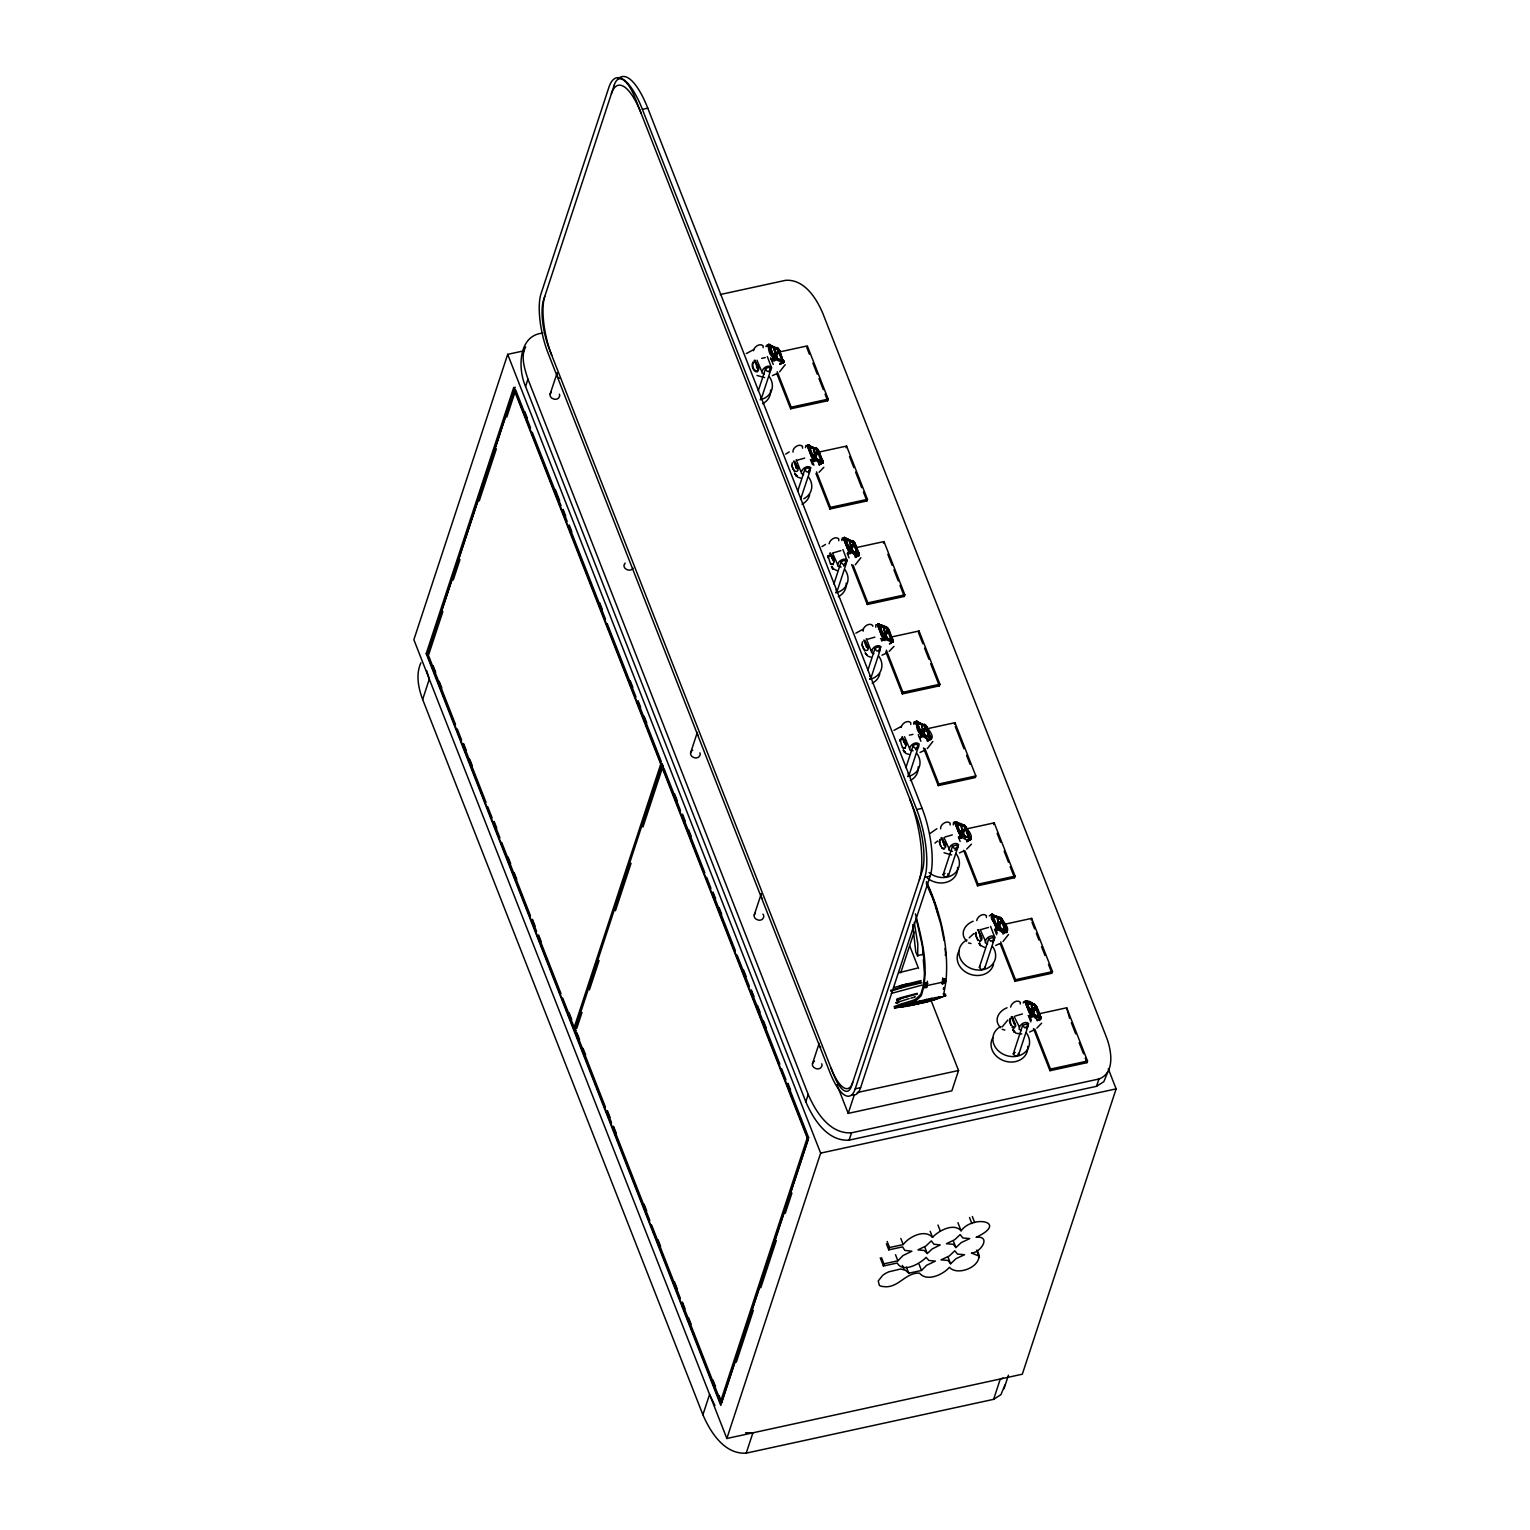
<?xml version="1.0" encoding="UTF-8"?>
<svg xmlns="http://www.w3.org/2000/svg" width="1530" height="1530" viewBox="0 0 1530 1530"><rect width="100%" height="100%" fill="white"/><g stroke="black" fill="none" stroke-linecap="round" stroke-linejoin="round"><path stroke-width="1.5" d="M822.758 460.798L818.034 449.763M927.543 728.299C942.71 746.621 915.571 738.894 916.68 724.799M1030.359 1013.396C1053.692 1037.493 1027.95 987.615 1040.304 1016.608C1030.589 1023.341 1016.857 987.883 1036.594 1006.817M771.751 346.928L774.869 347.826L771.828 346.985M995.762 916.221C995.667 918.803 994.213 914.538 997.885 916.91M778.655 349.299L773.912 357.236L783.092 361.08L779.611 350.772L783.532 362.419L774.83 359.416L773.185 357.026M848.041 554.395L850.47 552.464A3.729 1.415 57 0 1 847.697 549.098L843.929 539.478A3.729 1.415 57 0 1 844.617 537.489L854.295 542.289M888.394 629.155C886.903 627.74 877.436 622.385 879.329 625.732M926.3 726.1L927.18 727.419M1001.921 919.224L999.951 917.388L997.235 919.167L1003.125 934.199M1015.136 1024.985L1013.587 1021.218M769.992 345.99L773.74 357.006L782.863 360.621L778.445 349.05L779.918 351.441M817.938 449.61L807.955 445.02L818.397 450.394M887.993 628.734L887.974 628.62A2.276 1.109 -46.1 0 0 887.4 627.989C885.468 625.12 876.25 624.297 878.067 624.278A2.276 2.085 72.3 0 1 879.176 625.024L879.597 624.909A2.276 1.97 -77.7 0 0 878.526 624.068A3.729 1.415 57 0 0 877.838 626.019L881.624 635.639A3.729 1.415 57 0 0 884.378 639.024L881.949 640.936M926.492 726.406L916.872 721.357L914.156 723.116M966.233 827.462L963.709 824.88L960.974 826.64L965.181 837.388M1035.695 1005.44L1036.192 1006.262M924.541 987.156L926.415 987.692L926.855 986.162M924.751 987.787L925.344 986.372L927.218 986.735M944.603 983.312L943.13 982.432L942.384 984.096M858.598 552.732A2.276 1.052 -20.5 0 1 858.98 553.305L855.442 544.202A3.729 1.415 57 0 0 852.612 540.74A2.276 1.702 -60.6 0 1 853.338 541.639L853.893 542.06A2.276 1.109 -46.1 0 0 853.491 541.448M879.597 624.909L883.46 636.805L892.181 640.802A2.276 1.97 -77.7 0 1 892.353 642.218L893.138 640.63L889.351 630.723A3.729 1.415 57 0 0 886.501 627.262A2.276 1.702 -60.6 0 1 887.247 628.161M966.941 828.82C977.192 840.008 966.922 844.77 960.209 834.347M996.451 926.874C1000.926 935.48 1014.753 934.371 1003.03 920.964A3.729 1.415 57 0 0 1000.238 917.541L991.555 914.558L995.361 925.918M1037.091 1007.868L1036.403 1006.51M968.796 839.358L967.247 840.831M774.849 359.454A3.729 1.415 57 0 1 772.076 356.069C768.232 354.845 767.601 341.898 769.399 345.283M809.026 446.932L808.739 446.205A2.276 2.085 34.2 0 0 807.668 445.249L807.783 445.096A2.276 2.104 52.9 0 1 808.93 446.014L808.777 446.225A2.276 1.913 7.3 0 0 807.515 445.67L811.474 456.59A3.729 1.415 57 0 0 814.228 459.956L811.799 461.869M817.077 449.112A2.276 1.702 -60.6 0 0 816.37 448.252A3.729 1.415 57 0 1 819.143 451.599L822.471 461.601A2.276 2.085 34.2 0 1 822.91 462.94L822.203 463.169A2.276 1.97 -77.7 0 0 822.031 461.735L813.482 457.967L808.758 446.741A2.142 1.549 -8 0 0 808.318 446.454M822.93 462.94L822.738 460.779M843.948 539.497L843.91 537.757L845.402 537.738L849.934 550.685L858.54 554.262L854.849 543.188M858.292 554.262A2.276 1.97 -77.7 0 1 858.464 555.677L858.98 553.305M881.433 635.218L877.838 624.412A2.276 2.008 18.9 0 1 878.947 625.273A2.276 1.913 7.3 0 0 877.665 624.718C877.168 625.827 886.845 642.543 880.515 638.66M889.485 631.087L888.949 630.264L892.181 640.802M917.866 722.351L917.809 722.217A2.276 1.874 -70.2 0 0 916.891 721.395L915.858 722.887L919.721 732.87A3.729 1.415 57 0 0 922.494 736.255A2.276 1.702 -60.6 0 0 922.494 734.878L917.235 723.786L918.077 722.619M955.332 823.771L956.001 821.782A3.729 1.415 57 0 0 955.313 823.752L959.1 833.391A3.729 1.415 57 0 0 961.873 836.776A2.276 1.702 -60.6 0 0 961.873 835.38M970.651 839.549A2.276 2.008 18.9 0 0 970.173 838.287L966.405 827.749M1003.183 921.29C1018.904 951.354 971.588 904.555 1001.519 918.861A2.276 1.109 -46.1 0 0 1001.136 918.249M912.702 924.751L915.801 952.081L917.656 956.327L917.828 943.934L914.232 922.418M927.123 984.976L927.429 981.208M942.404 981.648L942.71 977.88M943.647 987.615L943.36 989.183M773.606 347.769L774.505 346.947M809.179 445.249L808.146 445.134A2.276 2.085 72.3 0 1 809.026 445.957L809.37 446.511M843.738 539.306L843.757 538.024A2.276 1.913 7.3 0 1 845 538.885L845.038 538.751A2.276 2.008 18.9 0 0 843.814 537.948L844.675 537.661A2.276 1.97 -77.7 0 1 845.535 538.484L853.51 541.754A2.276 1.53 -54.8 0 0 852.899 540.951M845.631 539.038L842.418 537.891L841.921 540.625M884.091 626.669C884.493 628.448 880.821 625.789 881.816 625.98M957.245 822.987L965.526 826.391M993.888 921.672C991.058 918.038 992.568 912.626 989.279 915.915M1026.955 1001.462C1029.269 1002.035 1022.824 1004.522 1028.16 1002.093L1025.884 1001.767L1026.917 1001.003M1029.46 1002.8C1033.572 1003.565 1028.982 1005.229 1029.671 1002.762M778.445 349.223L769.055 345.245M779.726 351.078L779.898 351.288A3.729 1.415 57 0 0 776.972 347.693M915.112 723.002L916.91 721.835L925.88 725.832A2.276 1.109 -46.1 0 0 925.497 725.22A2.276 1.702 -60.6 0 0 924.617 724.531A3.729 1.415 57 0 1 927.39 727.878L927.065 727.247M1036.785 1007.39L1036.9 1007.467A3.729 1.415 57 0 0 1034.146 1004.062L1031.143 1005.688L1034.509 1014.294M777.642 351.001C780.855 354.023 776.877 352.837 776.724 352.455M817.192 452.612L815.834 451.847L817.422 454.238L817.211 451.254L818.416 453.071L817.383 452.478M853.281 544.03C856.475 547.338 852.401 545.617 852.344 545.483M887.362 631.66L885.985 630.895L887.572 633.305L887.381 630.303L888.509 632.215L887.553 631.546M925.287 727.802C928.289 730.346 924.751 730.097 924.35 729.255M964.665 828.304C967.859 831.612 963.785 829.91 963.728 829.757M1000.907 920.831C1002.38 920.027 1001.5 926.721 1000.62 921.366M1034.988 1008.48L1033.63 1007.696L1035.37 1010.049L1035.007 1007.123L1036.154 1009.035L1035.179 1008.347M796.193 459.669L800.859 471.603M866.343 638.718L871.029 650.652M871.985 651.091L871.029 650.652M985.702 941.562L980.061 929.437M1014.18 1016.628L1019.516 1027.319M813.482 458.025L814.228 459.937A2.276 1.702 -60.6 0 0 814.228 458.579M849.724 550.551L850.47 552.464A2.276 1.702 -60.6 0 0 850.489 551.106M883.632 637.092L884.378 638.985A2.276 1.702 -60.6 0 0 884.397 637.647L884.378 637.647A2.276 1.53 -54.8 0 1 884.091 638.813M960.668 835.743L956.441 823.752L957.264 822.853A2.276 1.874 -70.2 0 0 956.269 821.897L963.709 824.899A2.276 1.817 -65.9 0 1 964.512 825.818M765.478 368.921C769.246 376.858 773.339 363.088 765.478 368.921L758.249 390.877M761.137 398.947L761.137 396.92M804.856 469.442C808.643 477.36 812.717 463.609 804.856 469.442L797.627 491.398M841.098 561.969C844.885 569.887 848.978 556.136 841.098 561.969L833.888 583.924M836.336 592.397L836.317 589.547M875.007 648.49C878.794 656.427 882.887 642.657 875.007 648.49L867.797 670.446M869.671 679.263L871.048 677.503L869.652 675.763M913.104 745.741C916.891 753.659 920.984 739.889 913.104 745.741L905.894 767.678M908.342 776.169L908.323 773.319M943.111 874.778L945.062 877.226L948.428 875.772L957.818 847.238L956.518 844.981L952.482 846.243L943.111 874.778L945.043 873.343M952.482 846.243L954.452 848.691L957.818 847.238M948.428 875.772L947.701 873.821M979.353 967.304L981.323 969.752L984.689 968.299L994.06 939.764L992.76 937.508L988.743 938.77L979.353 967.304L980.061 966.386M988.743 938.77L990.694 941.218L994.06 939.764M984.689 968.299L984.67 967.247M1013.262 1053.845L1015.212 1056.293L1018.578 1054.82L1027.969 1026.286L1026.668 1024.029L1022.652 1025.31L1013.262 1053.845L1015.193 1052.391M1022.652 1025.31L1024.603 1027.758L1027.969 1026.286M1018.578 1054.82L1018.292 1053.29M753.448 350.714C753.965 346.87 759.951 342.644 763.126 345.857L763.107 347.673M802.485 448.194L802.504 446.358C799.234 443.031 792.291 447.812 792.999 452.077M829.088 543.762C829.604 539.899 835.59 535.672 838.765 538.885L838.746 540.721M901.094 727.534C901.591 723.671 907.596 719.444 910.752 722.657L910.752 724.474M950.13 824.995L950.13 823.159C946.879 819.831 939.917 824.613 940.625 828.877M976.733 920.563C977.23 916.7 983.216 912.473 986.391 915.686L986.372 917.522M1010.622 1007.103C1011.139 1003.24 1017.125 999.014 1020.3 1002.226L1020.281 1004.043M942.423 838L944.966 845.918M903.465 741.687L904.517 742.853M944.087 845.325L943.264 841.921M921.404 735.05L921.749 734.247M961.108 834.902L970.02 838.478A2.276 2.085 34.2 0 1 970.556 839.74M807.668 445.23L807.591 446.588M808.758 446.358L808.777 446.225A2.276 2.008 18.9 0 0 807.572 445.421M922.475 734.878L930.642 737.976L927.295 727.859M757.866 371.178L757.809 369.763M975.356 933.683L975.987 932.573M774.62 347.08L773.453 347.635M975.949 932.42C975.432 944.546 987.5 942.633 978.607 932.019M976.867 1250.106C986.774 1264.545 958.507 1277.301 949.403 1267.337C942.69 1274.968 926.587 1282.044 919.492 1273.113C905.205 1272.367 898.32 1288.681 883.537 1286.577A14.248 6.273 -21.4 0 1 879.348 1285.353L878.239 1280.954L882.676 1275.37A14.133 6.235 -21.4 0 1 888.854 1271.812L900.52 1269.02L905.378 1270.168L908.763 1273.209L921.5 1270.455L926.568 1265.348L935.423 1261.102L928.844 1260.471L926.147 1257.373C919.951 1263.799 902.968 1273.381 897.211 1263.015L883.422 1266.018L883.938 1263.837L881.567 1257.775M942.69 980.52L944.488 978.76L945.961 981.457L943.57 995.246A82.582 4.82 -13.4 0 0 945.98 995.705L926.74 1002.074L894.4 1008.136L902.471 1005.153A82.582 4.82 -13.4 0 0 913.793 1001.729L916.068 1000.524A79.636 22.759 -17.8 0 0 921.27 995.571C930.01 969.083 922.016 940.013 915.399 913.812M420.922 662.777C415.586 674.424 418.359 687.926 422.643 699.459L702.901 1414.753C710.417 1432.29 724.551 1454.571 746.219 1453.137L993.62 1399.338L1000.926 1394.672L1004.904 1385.052M1107.816 1072.052L1103.838 1081.653L1096.513 1086.319L849.131 1140.137C827.443 1141.571 813.329 1119.291 805.813 1101.753L525.555 386.459C517.733 368.998 518.058 335.185 542.844 333.119M891.187 642.543L891.244 641.108M889.064 630.226L888.299 629.002M1002.8 920.505L1002.035 919.281M523.987 350.81L507.692 354.348L413.865 639.712L726.846 1438.487L1022.308 1374.208L1116.135 1088.863L1108.275 1068.82M426.22 653.635L513.755 387.396L808.318 1139.2L720.783 1405.42L426.22 653.635L427.635 653.329L515.17 387.09M530.528 427.826L515.706 390.016L514.29 390.322L427.31 654.859L573.769 1028.696L575.184 1028.389L576.045 1030.57L574.63 1030.876L720.248 1402.513L721.663 1402.207L808.643 1137.651L787.721 1084.254M428.725 654.553L442.839 611.598M453.263 579.947L459.956 559.598M479.273 500.807L496.37 448.806M506.774 417.135L514.96 392.273M422.643 699.459L429.318 679.129L426.583 670.484M525.555 386.459L527.946 379.134C524.752 369.113 520.353 356.758 525.67 346.908M559.387 394.205A4.686 3.959 18.2 0 1 559.559 396.327L558.469 398.144A4.973 4.188 18.2 0 1 553.937 399.139L551.699 398.049A4.686 3.959 18.2 0 1 550.131 394.051L557.207 372.746M761.405 398.45L770.795 369.916M573.769 1028.696L660.75 764.139L514.29 390.322M574.63 1030.876L662.165 763.833L660.75 764.139M576.791 1028.294L581.993 1012.477M589.433 989.872L599.091 960.477M615.442 910.733L631.068 863.245M642.944 827.061L663.026 766.014L662.165 763.833M779.554 351.938L807.324 345.895L828.189 399.139L827.654 400.764L790.627 408.816L791.163 407.19L777.259 371.694M699.899 752.837A4.686 3.959 18.2 0 1 700.071 754.979L698.981 756.795A4.973 4.188 18.2 0 1 694.448 757.771L692.21 756.681A4.686 3.959 18.2 0 1 690.642 752.684L697.336 732.373A4.686 3.959 18.2 0 0 698.062 735.49M810.173 470.437L800.515 499.449M846.052 447.697L846.587 446.072L818.818 452.115M846.587 446.072L867.453 499.335L866.917 500.96L829.891 509.012L830.427 507.386L816.504 471.871M837.044 591.498L846.434 562.944M762.935 914.118A4.686 3.959 18.2 0 1 763.661 917.254L762.571 919.071A4.973 4.188 18.2 0 1 758.039 920.046L755.801 918.956A4.686 3.959 18.2 0 1 754.233 914.959L761.309 893.654M883.46 543.207L883.996 541.582L856.226 547.606M883.996 541.582L904.861 594.826L904.326 596.451L867.3 604.503L867.835 602.877L853.052 565.163M881.471 640.668L882.007 639.043M870.952 678.019L880.324 649.485M891.263 637.035L919.033 630.991L918.497 632.617L922.839 643.709M919.033 630.991L939.898 684.235L939.363 685.861L902.337 693.912L902.872 692.287L886.348 650.135M821.744 1063.79A4.686 3.959 18.2 0 1 821.916 1065.932L820.826 1067.749A4.973 4.188 18.2 0 1 816.274 1068.724L814.056 1067.634A4.686 3.959 18.2 0 1 812.487 1063.637L819.162 1043.326A4.686 3.959 18.2 0 0 820.73 1047.304M909.05 775.251L918.421 746.716M702.901 1414.753L709.576 1394.442L714.931 1405.649M805.813 1101.753L808.223 1094.447L527.946 379.134M720.248 1402.513L807.228 1137.957L661.61 766.32L663.026 766.014M736.293 1362.255L753.353 1310.349M760.773 1287.801L776.341 1240.409M785.253 1213.347L791.928 1193.037M954.433 724.321L954.969 722.696L927.199 728.739M954.969 722.696L975.834 775.94L975.298 777.565L938.273 785.617L938.808 783.991L924.885 748.495M726.846 1438.487L820.654 1153.123L507.692 354.348M855.213 1088.844L924.751 877.302A50.337 15.472 77.7 0 0 916.719 809.523L642.39 109.357A67.626 20.789 77.7 0 0 608.883 87.363L541.027 293.779A44.026 13.541 77.7 0 0 548.046 353.048L829.796 1072.148A51.293 15.759 77.7 0 0 855.213 1088.844L860.606 1087.658L930.144 876.135A50.337 15.472 77.7 0 0 922.112 808.356L647.783 108.19A67.626 20.789 77.7 0 0 617.967 79.177M930.699 999.473L958.545 1070.503L951.851 1090.833L848.194 1113.381L854.123 1095.327M900.73 972.793L914.137 932M746.219 1453.137L752.913 1432.807L745.569 1432.788M849.131 1140.137L851.541 1132.812L1098.923 1079.013C1115.523 1072.836 1111.411 1050.02 1106.362 1037.034L822.738 313.153C816.312 298.14 804.225 279.072 785.674 280.315L720.286 294.525M993.678 824.498L994.213 822.872L966.444 828.916M994.213 822.872L1015.079 876.135L1014.543 877.761L977.517 885.813L978.053 884.187L965.009 850.91M883.938 1263.837L897.9 1260.797L902.968 1255.556L911.88 1251.215L904.823 1250.392L902.585 1246.874L888.777 1249.876L889.542 1247.543L887.151 1241.461M1031.105 920.008L1031.641 918.383L1003.871 924.426M1031.641 918.383L1052.506 971.627L1051.971 973.252L1014.945 981.304L1015.48 979.678L1000.697 941.964M1038.908 1013.835L1066.678 1007.792L1069.604 1018.292M1066.678 1007.792L1087.524 1061.036L1087.008 1062.661L1049.963 1070.713L1050.498 1069.088L1034.854 1029.155M993.62 1399.338L1000.295 1379.008L1003.049 1378.052M1096.513 1086.319L1098.923 1079.013M1004.005 1388.724L1008.461 1375.183M785.215 364.656L779.669 371.752M860.855 557.704L855.308 564.78M932.86 741.476L927.295 748.553M1008.5 934.505L1002.934 941.6M813.291 457.795L812.564 457.547M849.533 550.322L849.284 551.45M883.46 636.805L883.193 637.991M921.557 734.037L920.372 736.982L919.128 736.714M550.131 394.051L551.221 392.235M690.661 752.684L691.732 750.867A4.973 4.188 18.2 0 1 692.688 750.236M754.233 914.978L755.323 913.142M812.487 1063.637L813.577 1061.82A4.973 4.188 18.2 0 1 814.515 1061.189M823.829 467.339L819.047 472.273M893.979 646.387L889.198 651.321M971.474 844.139L966.692 849.073M1041.624 1023.207L1036.843 1028.122M820.845 463.839L820.941 461.544M857.278 556.002L855.538 556.289M929.284 739.774L927.256 739.678M768.71 345.665L769.628 344.556L768.136 345.053A2.276 2.008 18.9 0 1 769.418 345.704L769.38 345.742M845.421 537.891L845.229 538.254A2.276 2.085 72.3 0 0 844.197 537.546L844.426 537.738M961.586 824.574L958.736 824.173L959.884 823.599M997.828 917.082L996.776 917.598M1032.023 1014.447A2.276 1.702 -60.6 0 1 1032.004 1015.786A3.729 1.415 57 0 1 1029.25 1012.439L1025.463 1002.819A3.729 1.415 57 0 1 1026.152 1000.83L1027.319 1002.207M1031.736 1003.623L1030.665 1004.12L1031.736 1003.718M792.272 462.71C790.57 474.53 804.034 474.147 794.72 462.691M862.423 641.778C860.472 652.889 873.898 653.75 865.196 642.122M925.268 983.293L925.516 984.67M927.543 983.522L925.631 984.517M817.02 451.541L816.102 452.976M887.171 630.609L886.272 632.043M1034.816 1007.409L1033.898 1008.844M775.748 354.138C771.713 350.466 777.737 358.536 773.587 354.769M815.127 454.639C813.884 454.372 812.487 454.467 814.228 455.787M851.388 547.166C850.087 550.398 850.546 542.347 850.393 548.926M885.296 633.707C884.302 637.341 884.053 628.696 884.417 634.988M923.355 730.881C922.15 735.739 919.989 727.84 922.533 732.315M962.619 833.162A6.216 2.352 57 0 0 961.835 831.765C959.463 829.164 964.627 830.905 961.892 832.741M999.014 923.967C997.637 922.686 995.456 924.082 998.115 925.115M1032.922 1010.508C1032.482 1010.297 1028.849 1009.016 1032.023 1011.655M817.938 450.069L813.291 457.508L822.241 461.123L817.919 450.069L808.949 446.454M854.199 542.595L849.533 550.016L858.502 553.65L854.18 542.595L845.268 538.331A2.276 2.046 89.2 0 0 844.407 537.508M882.963 637.57L888.108 629.136L879.119 625.502M926.205 726.368L921.538 733.788L930.508 737.422L926.166 726.368L917.216 722.734M965.583 826.869L960.917 834.309L969.886 837.924L965.564 826.889L956.594 823.255A2.238 1.76 -1.3 0 0 955.389 822.796L953.515 822.318L953.305 824.919M1001.825 919.396L997.178 926.836L1006.147 930.45L1001.806 919.396L992.836 915.782M1035.734 1005.937L1031.067 1013.357L1040.037 1016.991L1035.714 1005.937L1026.745 1002.303M796.365 468.658L796.384 467.052M831.517 557.666L832.53 559.1M980.252 937.986L979.927 935.232M849.341 550.073L848.978 551.106M883.25 636.614L892.411 640.19L888.069 629.136M921.347 733.845L920.984 734.878M889.542 1247.543L903.197 1244.559C909.107 1236.718 924.694 1228.762 932.535 1237.368C938.655 1230.579 953.993 1222.547 961.089 1230.789C973.195 1214.323 1008.901 1222.068 976.102 1237.311C991.746 1235.494 980.692 1252.898 971.454 1253.013L979.257 1256.168M950.627 1263.742L956.097 1258.616L964.608 1254.696L957.512 1254.122L954.816 1250.756L949.346 1255.939L941.007 1259.879L947.95 1260.414L950.627 1263.742L948.256 1257.66M955.906 1247.581L961.223 1242.628L969.714 1238.611L962.81 1237.942L960.171 1234.576L954.777 1239.702L946.401 1243.718L953.343 1244.33L955.906 1247.581L953.534 1241.499M625.177 563.078L624.087 564.895A4.686 3.959 18.2 0 0 625.655 568.873L627.874 569.982A4.973 4.188 18.2 0 0 632.426 568.988L633.114 568.146M924.77 987.271L926.74 986.41M810.345 459.612C814.247 463.877 811.952 452.498 810.001 452.345M969.178 937.852L973.902 933.491M843.986 538.847L846.606 538.751L844.828 539.918M879.521 625.56L879.769 625.254A2.276 1.874 -70.2 0 0 878.794 624.144L878.067 624.278M916.68 721.433L915.896 722.887L917.063 721.95M955.16 822.375L955.313 822.165A2.276 2.008 18.9 0 1 956.422 823.025A2.276 1.913 7.3 0 0 955.16 822.471L956.059 821.935A2.276 1.97 -77.7 0 1 956.919 822.758M991.287 915.036L994.251 915.552L992.454 916.719L993.525 915.858M1026.63 1001.959A2.276 2.085 34.2 0 0 1025.444 1001.098L1025.368 1001.289A2.276 2.008 18.9 0 1 1026.573 1002.074A2.276 1.913 7.3 0 0 1025.31 1001.519L1025.942 1000.983A2.276 2.046 89.2 0 1 1026.936 1001.806A2.276 1.97 -77.7 0 0 1026.171 1000.869L1025.502 1002.839M927.295 1253.51L932.133 1248.996L940.223 1244.942L933.893 1244.234L931.33 1240.868L925.937 1245.994L917.943 1249.876L924.158 1250.45L927.295 1253.51L924.904 1247.428M934.907 843.126L937.641 840.965M923.298 982.757L924.139 986.2L945.961 981.457C949.135 947.242 940.644 912.588 926.472 881.586M753.2 361.902C750.14 373.951 765.593 373.836 754.921 361.883M769.188 372.134L771.656 368.08L767.314 356.547M808.567 472.655L810.881 467.74C807.611 464.412 800.668 469.194 801.376 473.459L803.652 474.663M878.717 651.703L881.031 646.788C877.78 643.461 870.819 648.242 871.526 652.526L873.802 653.731M940.223 839.224C937.431 852.401 952.999 850.049 941.505 839.033M992.454 941.983L994.921 937.909L990.579 926.377M1004.464 933.396L1004.981 931.368M1010.374 1018.272C1006.032 1025.406 1020.51 1032.329 1013.893 1021.351M1026.362 1028.504L1028.676 1023.608C1025.406 1020.261 1018.464 1025.043 1019.171 1029.327L1021.447 1030.532M752.722 362.744C750.981 365.479 753.621 372.632 757.35 371.847M833.295 564.589L830.293 563.748M905.301 748.361L902.298 747.52M1009.896 1019.114L1011.024 1025.119M961.509 824.727L960.744 825.626L961.586 824.402M958.985 823.867L959.1 824.976L959.693 823.695M944.297 983.197L942.48 983.847M930.374 833.238L936.896 828.705M1007.811 1020.013L1002.246 1026.86M925.631 983.312L926.874 982.796M966.004 827.233L965.181 826.047M1002.246 919.76L1002.934 920.888M809.16 446.664L809.963 445.938L808.739 445.842M843.738 538.828L843.604 538.158M917.006 722.657A2.276 1.913 7.3 0 0 915.762 721.95L915.935 721.644A2.276 2.008 18.9 0 1 917.044 722.504A2.276 2.085 34.2 0 0 915.915 721.529M992.836 914.978L991.364 915.629L992.549 914.864M1027.433 1002.399L1026.094 1003.049M961.777 833.219L960.572 831.192L961.605 833.2M843.623 566.024L847.295 561.108L842.954 549.576M915.629 749.777L918.631 746.908L919.128 744.039C915.877 740.692 908.916 745.473 909.623 749.757L913.085 750.828M955.007 850.298L958.01 847.429L958.526 844.541C955.256 841.213 948.294 845.994 949.002 850.259L952.463 851.33M766.511 346.316L769.246 344.537L778.56 349.089M770.986 345.723L769.418 346.449M773.97 349.318L776.685 347.559A2.276 1.817 -65.9 0 1 777.489 348.496M772.421 361.367L775.136 359.588A2.276 1.817 -65.9 0 0 775.06 358.173M808.567 447.391L810.365 446.225M816.886 449.017A2.276 1.817 -65.9 0 0 816.083 448.099L813.348 449.839L819.239 464.871L822.222 463.188A3.729 1.415 57 0 0 822.91 461.219A2.276 1.243 -17.6 0 0 822.452 460.511M819.239 464.871L821.954 463.112A2.276 1.874 -70.2 0 0 821.84 461.678M842.15 539.344L845.134 537.623M848.289 539.803L847.238 540.492L850.852 540.836M853.128 541.524A2.276 1.817 -65.9 0 0 852.325 540.625L849.59 542.366L855.48 557.398L858.483 555.715A3.729 1.415 57 0 0 859.152 553.745A2.276 1.243 -17.6 0 0 858.693 553.038M855.48 557.398L858.215 555.639A2.276 1.874 -70.2 0 0 858.101 554.204M878.736 626.439L880.515 625.292M887.037 628.065A2.276 1.817 -65.9 0 0 886.233 627.166L883.499 628.887L887.706 639.655M916.833 723.69L918.612 722.523M921.596 726.119L924.33 724.359A2.276 1.817 -65.9 0 1 925.134 725.297M920.046 738.168L922.762 736.389A2.276 1.817 -65.9 0 0 922.705 734.974M921.615 726.157L927.486 741.17L930.202 739.411A2.276 1.874 -70.2 0 0 930.087 737.957L930.278 738.034A2.276 1.97 -77.7 0 1 930.45 739.449A3.729 1.415 57 0 0 931.158 737.498A2.276 1.243 -17.6 0 0 930.699 736.81M956.212 824.192L957.99 823.025M959.425 838.669L962.16 836.91A2.276 1.817 -65.9 0 0 962.083 835.476M969.599 839.913L966.864 841.691L969.599 839.913A2.276 1.874 -70.2 0 0 969.485 838.478M995.915 916.604L994.863 917.292L998.478 917.637M995.686 931.196L998.401 929.437A2.276 1.817 -65.9 0 0 998.325 928.002M1029.824 1003.144L1028.772 1003.833L1032.387 1004.177M1029.575 1017.737L1032.31 1015.958A2.276 1.817 -65.9 0 0 1032.234 1014.543M927.486 741.17L930.221 739.411L924.33 724.398M894.017 1006.644L902.107 1003.661M917.292 1003.565L918.746 1003.317M945.272 995.074L945.597 994.194A82.582 4.82 -13.4 0 1 943.207 993.754M746.296 353.583L753.812 349.509M785.674 454.104L789.27 451.905M821.935 546.631L825.511 544.431M855.844 633.152L863.341 629.079M893.941 730.384L901.438 726.329M973.157 921.232C965.067 924.369 959.119 933.472 966.673 941.122M1007.046 1007.754C998.956 1010.89 993.027 1019.994 1000.582 1027.644M768.921 346.679L770.106 345.091M878.736 625.062L879.176 624.125L884.665 639.119L892.392 642.256A3.729 1.415 57 0 0 893.061 640.267L892.889 639.846A2.276 1.052 -20.5 0 0 892.506 639.272M879.521 625.808L879.081 625.866A2.142 1.549 -8 0 0 878.488 625.521M991.459 914.749A2.276 2.008 18.9 0 1 992.683 915.533A2.276 1.913 7.3 0 0 991.402 914.978L991.823 914.634M992.798 916.126L993.601 914.997M1025.731 1001.175L1026.993 1001.308M811.665 446.932C816.886 448.156 810.46 449.189 811.875 446.894M940.109 839.874L939.133 841.653L940.874 846.052M772.421 375.634L776.265 373.875M881.969 655.203L885.794 653.444M920.066 752.435L923.89 750.675M959.444 852.937L963.269 851.177M995.705 945.464L999.53 943.704M1029.594 1032.004L1033.419 1030.245M895.872 1002.609L896.905 1002.303M916.432 721.491L916.183 721.605A2.276 2.104 52.9 0 1 917.178 722.313L917.35 722.351M919.932 723.135C919.913 723.939 919.492 724.034 922.15 723.767M899.793 1004.961L902.031 1004.139M903.389 1005.44L899.315 1006.989L902.91 1006.74M917.063 1003.278L918.019 1003.011L916.929 1003.298M920.773 1001.404C950.302 995.342 901.954 1007.601 916.336 1003.661M937.718 998.612L940.07 997.158M797.283 460.224L804.665 458.082M833.544 552.751L840.926 550.609M867.434 639.272L874.835 637.149M944.928 837.025L952.31 834.902M981.17 929.552L988.552 927.41M1015.079 1016.073L1022.461 1013.95M847.907 539.459C845.822 539.899 852.057 541.199 848.309 539.421M890.613 990.388L907.06 985.53M890.804 991.153L900.826 988.017M891.359 993.391L922.207 985.052M896.064 1002.934L898.244 1002.437L897.001 1002.666M926.721 984.651C923.432 985.416 926.702 980.539 927.735 983.522M902.413 1005.631L906.678 1004.426M920.448 1001.385L920.104 1001.27M934.428 999.625L941.772 997.082L938.177 997.331M894.266 987.5L906.678 984.039M907.022 996.776L902.279 998.076A20.559 1.205 -13.4 0 0 896.829 1000.295L897.957 1000.352M768.787 344.69L769.284 344.594A2.276 1.874 -70.2 0 1 770.106 345.512L770.183 345.13M878.622 624.986L879.31 625.005A2.276 2.046 89.2 0 0 878.297 624.049M993.352 914.94L992.071 914.538A2.276 2.046 89.2 0 1 993.047 915.265L992.97 915.38A2.276 1.97 -77.7 0 0 992.262 914.347A3.729 1.415 57 0 0 991.574 916.279M923.412 951.985L923.183 953.267M1025.961 1001.06L1033.878 1003.967A2.276 1.817 -65.9 0 1 1034.663 1004.866M909.164 998.593L897.115 1002.38M905.894 1004.56L910.905 1003.259M930.202 1000.811L935.213 999.492M898.684 972.774L917.025 968.222M899.774 985.836L921.079 980.558M900.348 988.093L907.252 986.276M906.602 996.833L911.995 995.456M915.323 996.795L914.787 996.795M910.885 998.153L914.328 997.254M914.175 1001.806L915.762 1001.423M910.35 1003.317L915.801 1001.997M914.366 1002.552L926.511 999.434M916.374 1002.131L919.224 1001.519M929.819 999.3L910.694 1004.33L919.396 1003.03M925.306 1002.074L930.737 1000.735M906.755 985.55L921.251 982.145L914.022 983.752M906.946 986.295L921.634 982.796M917.197 993.352L902.088 997.331A20.559 1.205 -13.4 0 0 896.656 999.549L900.29 999.32M911.746 995.475L917.426 994.117M925.573 1002.074L914.577 1004.636M761.73 358.364L765.287 357.58M909.375 735.165L912.932 734.381M642.39 109.357L647.783 108.19M791.163 407.19L828.189 399.139M830.427 507.386L867.453 499.335M867.835 602.877L904.861 594.826M902.872 692.287L939.898 684.235M938.808 783.991L975.834 775.94M916.719 809.523L922.112 808.356M924.751 877.302L930.144 876.135M978.053 884.187L1015.079 876.135M918.191 955.466L922.667 954.49M1015.48 979.678L1052.506 971.627M914.137 1002.571L919.606 1001.385M857.163 1092.554L958.545 1070.503M1050.498 1069.088L1087.524 1061.036M807.228 1137.957L808.643 1137.651M820.654 1153.123L1116.135 1088.863M926.205 999.568L931.579 998.363M909.509 1005.688L914.902 1004.483M930.986 998.574L935.901 997.56M905.186 1006.491L910.101 1005.497M896.083 1002.59L898.722 1002.437M949.25 849.15L944.01 837.579M935.079 997.809L939.171 997.063M901.916 1007.008L906.009 1006.262M783.054 362.667L783.245 362.648A2.276 2.085 72.3 0 0 782.92 361.214A2.276 2.104 52.9 0 1 783.398 362.553M822.031 461.735L822.279 461.735A2.276 2.104 52.9 0 1 822.796 463.074M808.873 445.096L814.495 460.071L821.954 463.112L816.083 448.099M845 539.057A2.238 1.76 -1.3 0 0 844.005 538.522L844.331 538.694M916.91 721.395L916.642 721.357A3.729 1.415 57 0 0 915.935 723.25M943.991 849.341L941.677 848.022M979.793 941.925L981.093 939.611M1014.141 1028.389L1012.076 1027.529M841.079 567.056L837.618 565.985C836.91 561.701 843.872 556.92 847.142 560.267M851.541 1132.812C829.853 1134.246 815.72 1111.966 808.223 1094.447M772.497 346.392L771.866 347.1M764.637 377.585L756.987 375.462M951.66 854.888L944.01 852.765M1021.811 1033.955L1015.882 1033.247L1012.803 1029.671L1014.122 1031.794M772.134 360.315L772.956 357.58M1029.308 1016.685C1033.209 1014.753 1024.851 996.26 1023.188 1002.953M854.39 542.481L855.06 543.475M921.213 724.474L922.514 724.551L921.137 724.551M991.727 915.533L991.708 915.456A2.238 1.76 -1.3 0 1 992.626 915.858M898.684 1000.18L897.594 1000.104A19.852 1.147 -13.4 0 1 902.853 997.962M944.641 979.028L942.786 980.73L944.756 978.856M916.394 721.28A2.276 2.046 89.2 0 1 917.407 722.236L917.407 722.236A2.276 2.085 72.3 0 0 916.202 721.319M977.785 929.647L981.514 938.426L978.339 930.068M1015.136 1024.985L1012.248 1016.589M764.273 374.161L761.997 372.957C761.29 368.673 768.232 363.891 771.502 367.238M987.539 943.991L985.263 942.786C984.555 938.521 991.497 933.721 994.768 937.068M768.117 345.417L768.251 345.455A2.238 1.76 -1.3 0 1 769.361 346.029A2.276 1.913 7.3 0 0 768.136 345.149M970.976 943.532L968.471 942.92M1004.866 1030.053L1002.169 1029.308M924.789 987.577L926.97 986.467M800.764 478.106L797.876 477.245L795.007 473.822L796.193 475.754M837.025 570.633L832.626 568.491M870.914 657.154L868.046 656.294L865.158 652.87L866.955 655.261M909.011 754.405L906.143 753.525L903.255 750.102L904.593 752.225M984.651 947.433L980.271 945.291M776.705 347.597L782.825 362.648A3.729 1.415 57 0 0 783.532 360.697A2.276 1.243 -17.6 0 0 783.073 359.99M966.558 828.323L966.75 828.304A3.729 1.415 57 0 0 963.996 825.014A2.276 1.702 -60.6 0 1 964.722 825.913M769.571 345.933L778.54 349.567M844.656 537.585L850.756 552.598L858.215 555.639L852.325 540.625M850.087 548.868L849.093 546.975L850.47 548.314M847.448 553.21L848.768 551.125L844.675 541.027M958.832 837.484L960.132 835.399M830.063 555.773L828.342 555.773L827.883 557.838M902.069 739.545L900.348 739.545L899.755 741.132M945.158 954.835L945.846 955.581M944.966 845.937L941.16 837.598M995.342 925.899A3.729 1.415 57 0 0 998.115 929.284L998.382 929.399M1026.649 1003.049L1026.439 1002.705A2.142 1.549 -8 0 0 1026.114 1002.322M992.607 916.221L992.53 916.183A2.142 1.549 -8 0 0 992.205 915.782M1035.351 1005.095L1034.146 1004.101A2.276 1.702 -60.6 0 1 1034.873 1004.961M559.425 378.388L558.374 377.719A4.686 3.959 18.2 0 1 556.805 373.722M915.724 722.447L914.137 721.797L913.907 724.398M1012.095 1018.253L1013.09 1019.382M902.318 736.695L905.875 745.397L901.839 737.326M756.7 368.041L756.585 365.192M923.317 959.597L924.464 973.654L923.565 985.167L920.888 994.079A79.636 22.759 -17.8 0 1 915.686 999.033L913.41 1000.218A82.582 4.82 -13.4 0 1 902.107 1003.661M771.809 360.181L770.967 359.091M877.283 624.833L875.791 624.833L875.81 627.166M1028.982 1016.551L1028.141 1015.461M942.652 980.462L944.507 980.692L944.928 979.028M1000.601 921.347L999.989 922.284M779.918 363.26L781.199 363.566L781.715 361.539M1037.091 1019.63L1038.373 1019.936L1038.889 1017.909M837.713 564.819L832.511 552.961M769.915 345.283L769.992 345.34A2.276 1.97 -77.7 0 0 768.997 344.499A3.729 1.415 57 0 0 768.29 346.449M917.56 722.103L917.618 722.141A2.276 1.97 -77.7 0 0 916.623 721.299L922.762 736.351M809.37 445.861L809.332 445.823A2.276 1.97 -77.7 0 0 808.376 445.02A3.729 1.415 57 0 0 807.687 446.951M830.522 553.076L833.869 561.625L829.757 553.133M794.606 472.062L791.622 465.311M864.775 651.111L861.792 644.379M909.528 748.419L904.517 736.714M755.074 360.219L758.23 368.596L754.137 360.296M769.686 345.512L769.705 345.551A2.276 2.046 89.2 0 0 768.768 344.48M807.362 445.632L805.87 445.517L805.488 447.601M994.481 929.379L996.011 930.01L996.221 927.429M961.643 831.804L962.944 832.722L962.772 831.44M761.691 371.388L757.006 360.258M795.007 473.822L796.575 476.117M832.836 568.644L831.44 566.502L832.798 568.605M795.179 473.975L796.537 476.079M1011.311 1016.666L1014.39 1024.335M926.415 883.728L935.193 904.268M993.008 914.462L992.224 915.418M777.087 349.624C771.751 345.225 777.45 360.296 778.655 360.525M816.465 450.126C811.837 445.708 815.567 459 817.288 459.134M794.778 461.199L797.627 468.409M864.947 640.248L867.854 648.051L866.477 647.056M778.426 348.993L778.215 348.744A2.276 1.32 -50.1 0 0 777.565 348.151M926.358 882.619L931.904 895.165M772.172 355.668C771.464 354.903 768.079 340.54 766.014 346.564M956.843 827.233L959.979 834.902M977.919 940.548L975.375 934.161M806.788 347.52L809.408 354.176M812.889 363.05L817.23 374.142M818.971 378.579L823.312 389.672M825.053 394.109L827.654 400.764M849.533 456.571L853.874 467.664M855.614 472.101L861.696 487.649M863.436 492.086L866.917 500.96M887.821 554.3L892.162 565.392M893.903 569.829L898.244 580.922M899.984 585.359L904.326 596.451M924.579 648.146L928.94 659.239M930.661 663.676L939.363 685.861M955.294 726.54L963.996 748.725M966.597 755.38L970.077 764.254M997.158 833.372L1000.639 842.246M1004.12 851.139L1008.461 862.231M1010.202 866.669L1014.543 877.761M1031.966 922.227L1034.586 928.882M1036.326 933.319L1038.927 939.975M1041.528 946.63L1045.009 955.504M1048.49 964.378L1051.091 971.034M1071.344 1022.729L1075.705 1033.821M1079.166 1042.695L1083.527 1053.788M1085.267 1058.225L1087.008 1062.661M886.233 627.166L892.105 642.141L889.389 643.939L892.124 642.179A2.276 1.874 -70.2 0 0 891.99 640.726M963.709 824.899L968.739 837.732M1033.878 1003.967L1039.731 1018.942L1037.034 1020.74L1039.75 1018.98A2.276 1.874 -70.2 0 0 1039.635 1017.526M856.456 552.158C853.415 534.984 845.688 541.544 854.295 553.554M891.091 640.592C889.829 625.866 879.176 623.494 887.457 638.201M928.442 735.93C925.421 718.756 917.675 725.316 926.3 737.326M968.586 838.344C966.023 820.826 956.499 823.197 965.679 837.847M1004.827 930.871C1002.284 913.353 992.76 915.724 1001.921 930.374M1038.736 1017.412C1036.192 999.893 1026.649 1002.265 1035.829 1016.895M1026.668 1000.964L1026.42 1000.888A2.276 1.874 -70.2 0 1 1027.28 1001.882M769.016 344.556L775.117 359.55M956.04 821.859L962.14 836.872M992.282 914.385L997.56 927.256M1026.19 1000.926L1032.291 1015.92M955.791 821.935L955.81 822.012A2.276 2.046 89.2 0 1 956.785 822.738A2.276 2.085 72.3 0 0 955.581 821.82A2.276 2.104 52.9 0 1 956.556 822.815A2.276 2.085 34.2 0 0 955.294 822.05M768.443 346.87L771.885 355.629M807.821 447.372L811.263 456.15M844.082 539.899L847.524 548.677M916.088 723.671L919.511 732.43M955.466 824.173L958.908 832.951M991.708 916.7L995.15 925.478M1025.616 1003.24L1029.059 1011.999M812.162 460.779L813.903 465.216M995.475 928.653L997.216 933.09M1029.652 1015.843L1031.373 1020.281M770.642 357.791L773.243 364.446M776.724 373.32L790.627 408.816M810.766 460.186L812.506 464.623M815.968 473.497L829.891 509.012M847.314 553.477L849.054 557.915M851.655 564.57L867.3 604.503M885.813 651.761L902.337 693.912M918.268 734.591L920.888 741.247M923.489 747.902L938.273 785.617M958.392 836.986L960.132 841.423M963.613 850.317L977.517 885.813M994.94 930.278L996.68 934.715M1000.161 943.589L1014.945 981.304M1029.116 1017.469L1030.838 1021.906M1033.458 1028.562L1049.963 1070.713M793.592 461.027L796.442 468.237L797.627 468.409M863.742 640.095L866.477 647.056M909.834 946.19L918.535 968.394M972.315 1216.503L974.706 1222.585M969.523 1217.498L971.894 1223.579M977.077 1251.425L979.468 1257.507M957.914 1222.68L961.089 1230.789M937.966 1225.052L940.338 1231.134M930.164 1231.306L932.535 1237.368M919.109 1264.373L921.5 1270.455M900.826 1238.497L903.197 1244.559M836.872 1084.521L848.194 1113.381M906.391 1267.146L908.763 1273.209M902.394 1265.406L903.981 1269.46M895.528 1254.734L897.9 1260.797M886.386 1243.794L888.777 1249.876M880.247 1257.909L883.422 1266.018M524.752 411.57L527.372 418.245M555.256 489.409L559.617 500.54M563.097 509.433L565.718 516.107M569.198 525L571.818 531.675M599.703 602.839L602.323 609.514M630.207 680.697L632.827 687.372M638.048 700.721L640.668 707.376M644.149 716.289L646.769 722.963M674.654 794.127L677.274 800.802M682.495 814.151L685.115 820.826M688.596 829.719L691.216 836.394M712.999 891.99L715.6 898.665M719.1 907.558L721.701 914.232M743.504 969.848L746.105 976.523M751.345 989.853L753.946 996.527M757.446 1005.44L760.047 1012.095M763.547 1021.007L766.148 1027.682M787.95 1083.278L790.551 1089.953M532.268 432.282L561.032 505.722M562.791 510.159L567.133 521.29M568.892 525.746L605.498 619.191M607.238 623.647L636.021 697.087M637.761 701.524L661.304 761.615M663.905 768.232L680.468 810.518M682.208 814.974L704.871 872.827M706.631 877.283L710.991 888.414M712.731 892.87L735.394 950.723M737.135 955.179L749.356 986.334M751.096 990.771L779.86 1064.211M781.62 1068.667L785.961 1079.798M433.086 665.684L435.706 672.359M439.186 681.271L441.807 687.945M463.59 743.561L466.21 750.236M469.691 759.148L472.311 765.822M494.114 821.438L496.734 828.113M508.056 857.049L510.676 863.723M514.156 872.616L516.777 879.291M532.478 919.358L535.079 926.033M538.579 934.926L541.199 941.6M569.084 1012.803L571.704 1019.477M576.925 1032.788L579.526 1039.463M583.026 1048.375L585.646 1055.05M607.429 1110.684L610.049 1117.359M613.53 1126.252L616.15 1132.927M644.053 1204.148L646.674 1210.823M658.015 1239.759L660.616 1246.434M674.577 1282.044L677.197 1288.719M682.418 1302.068L685.038 1308.743M688.519 1317.636L691.139 1324.311M712.942 1379.964L715.562 1386.639M719.043 1395.532L721.663 1402.207M428.515 655.567L455.519 724.512M457.26 728.949L461.62 740.08M463.361 744.536L486.024 802.351M487.764 806.807L492.125 817.919M493.865 822.375L499.966 837.943M501.706 842.399L530.47 915.801M532.211 920.238L536.571 931.368M538.311 935.805L560.975 993.639M562.715 998.096L605.421 1107.07M607.161 1111.526L611.522 1122.638M613.262 1127.094L649.868 1220.519M651.608 1224.956L680.372 1298.358M682.112 1302.814L721.319 1402.895M932.631 897.211L940.988 924.866L944.029 940.434M845.115 539.707L845.019 539.268A2.142 1.549 -8 0 0 844.579 538.981M935.882 906.276L938.234 914.902M916.221 918.631L922.207 945.177L924.005 960.132M774.888 355.515L773.472 354.501M872.827 626.267L872.655 625.426C869.403 622.079 862.442 626.86 863.149 631.144M1006.396 930.068L1006.434 930.297A2.276 1.626 -8 0 1 1006.931 931.254M945.005 948.504L945.846 955.389M762.476 898.626A4.686 3.959 18.2 0 1 760.907 894.648M955.963 823.255A2.142 1.549 -8 0 1 956.403 823.542M961.701 835.265A2.276 1.53 -54.8 0 1 961.567 836.547M961.509 835.131A2.276 1.32 -50.1 0 1 961.261 836.317M969.676 838.536A2.276 1.97 -77.7 0 1 969.848 839.97A3.729 1.415 57 0 0 970.536 838.019A2.276 1.243 -17.6 0 0 970.077 837.312M961.318 834.959A2.276 1.109 -46.1 0 1 960.974 836.049M970.211 837.962A2.276 1.798 -1.3 0 1 970.709 839.033M970.192 838.134A2.276 1.913 7.3 0 1 970.689 839.32M970.154 837.541A2.276 1.454 -13.3 0 1 970.613 838.383M970.192 837.771A2.276 1.626 -8 0 1 970.689 838.727M970.058 839.989A2.276 2.046 89.2 0 0 969.81 838.555A2.276 2.085 72.3 0 1 970.269 839.951M970.039 838.478A2.276 2.104 52.9 0 1 970.422 839.874M969.982 837.006A2.276 1.052 -20.5 0 1 970.364 837.598M964.283 825.225A2.276 1.53 -54.8 0 1 964.894 826.028M964.569 825.454A2.276 1.32 -50.1 0 1 965.086 826.162M964.875 825.722A2.276 1.109 -46.1 0 1 965.277 826.334M961.605 838.019A6.216 2.352 57 0 1 960.649 837.426M963.212 834.539A6.216 2.352 57 0 1 963.575 835.82M961.968 837.885A5.546 2.104 57 0 1 961.223 837.675M961.414 832.091A5.546 2.104 57 0 1 962.121 833.334M957.57 867.357A18.628 15.721 18.2 0 1 947.567 881.911A18.628 15.721 18.2 0 1 927.295 878.01M956.212 853.836A18.628 15.721 18.2 0 1 953.324 874.472A18.628 15.721 18.2 0 1 929.093 872.559M1025.54 1001.844A2.238 1.76 -1.3 0 1 1026.534 1002.399M1031.851 1014.333A2.276 1.53 -54.8 0 1 1031.717 1015.614M1031.43 1015.385A2.276 1.32 -50.1 0 0 1031.66 1014.18L1031.66 1014.18A2.276 1.109 -46.1 0 1 1031.124 1015.098M1040.362 1017.01A2.276 1.798 -1.3 0 1 1040.859 1018.1M1040.362 1017.182A2.276 1.913 7.3 0 1 1040.859 1018.368M1040.304 1016.608A2.276 1.454 -13.3 0 1 1040.763 1017.431M1040.343 1016.819A2.276 1.626 -8 0 1 1040.84 1017.775M1040.247 1016.36A2.276 1.243 -17.6 0 1 1040.668 1017.067A3.729 1.415 57 0 1 1040.017 1019.057A2.276 1.97 -77.7 0 0 1039.826 1017.584L1039.96 1017.622A2.276 2.046 89.2 0 1 1040.228 1019.037M1040.324 1017.335A2.276 2.008 18.9 0 1 1040.802 1018.617M1040.094 1017.584A2.276 2.085 72.3 0 1 1040.419 1019.018M1040.132 1016.073A2.276 1.052 -20.5 0 1 1040.515 1016.647M1025.578 1000.964A2.276 2.104 52.9 0 1 1026.726 1001.882L1026.879 1001.921A2.276 2.085 72.3 0 0 1025.75 1000.888M1034.433 1004.292A2.276 1.53 -54.8 0 1 1035.064 1005.076M1034.739 1004.522A2.276 1.32 -50.1 0 1 1035.236 1005.229M1035.045 1004.789A2.276 1.109 -46.1 0 1 1035.428 1005.401M1031.775 1017.087A6.216 2.352 57 0 1 1030.799 1016.475M1030.053 1008.366A6.216 2.352 57 0 1 1031.048 1009.513M1033.381 1013.606A6.216 2.352 57 0 1 1033.725 1014.868M1032.119 1016.953A5.546 2.104 57 0 1 1031.373 1016.723M1027.72 1046.405A18.628 15.721 18.2 0 1 1006.032 1061.399A18.628 15.721 18.2 0 1 992.836 1037.665M1026.362 1032.903A18.628 15.721 18.2 0 1 1021.581 1054.648A18.628 15.721 18.2 0 1 996.049 1048.241A18.628 15.721 18.2 0 1 1000.83 1026.496M916.585 722.753A2.142 1.549 -8 0 1 917.006 723.021L917.006 723.021A2.238 1.76 -1.3 0 0 916.011 722.275M922.303 734.763A2.276 1.53 -54.8 0 1 922.188 736.045M922.131 734.61A2.276 1.32 -50.1 0 1 921.882 735.815M921.94 734.438A2.276 1.109 -46.1 0 1 921.576 735.548M931.33 738.531A2.276 1.798 -1.3 0 0 930.833 737.441A2.276 1.913 7.3 0 1 931.311 738.799M930.776 737.039A2.276 1.454 -13.3 0 1 931.235 737.862M930.814 737.25A2.276 1.626 -8 0 1 931.292 738.206M930.795 737.766A2.276 2.008 18.9 0 1 931.254 739.047M931.177 739.22A2.276 2.085 34.2 0 0 930.737 737.881L930.718 737.881A2.276 2.104 52.9 0 1 931.043 739.373M930.68 739.468A2.276 2.046 89.2 0 0 930.431 738.034L930.546 738.034A2.276 2.085 72.3 0 1 930.871 739.449M930.603 736.504A2.276 1.052 -20.5 0 1 930.986 737.077M924.904 724.723A2.276 1.53 -54.8 0 1 925.516 725.507M925.191 724.952A2.276 1.32 -50.1 0 1 925.707 725.66M921.519 729.944A6.216 2.352 57 0 1 924.197 735.299M923.279 734.056A5.546 2.104 57 0 1 923.604 735.184M918.191 766.836A18.628 15.721 18.2 0 1 910.254 780.53M916.814 753.334A18.628 15.721 18.2 0 1 907.768 776.571M992.511 914.424A2.276 1.874 -70.2 0 1 993.372 915.342M1005.726 931.005A2.276 1.874 -70.2 0 1 1005.822 932.401L999.97 917.426A2.276 1.817 -65.9 0 1 1000.773 918.344M997.942 927.792A2.276 1.53 -54.8 0 1 997.809 929.073M997.751 927.658A2.276 1.32 -50.1 0 1 997.522 928.844M1006.09 932.497A2.276 1.97 -77.7 0 0 1005.918 931.062A2.276 2.046 89.2 0 1 1006.319 932.516L1006.319 932.516A3.729 1.415 57 0 0 1006.797 930.546A2.276 1.243 -17.6 0 0 1006.338 929.838A2.276 1.454 -13.3 0 1 1006.874 930.909M998.115 927.907A2.276 1.702 -60.6 0 1 998.096 929.265M997.579 927.486A2.276 1.109 -46.1 0 1 997.216 928.576M1006.453 930.489A2.276 1.798 -1.3 0 1 1006.95 931.56M1006.453 930.661A2.276 1.913 7.3 0 1 1006.95 931.847M1006.893 932.076A2.276 2.008 18.9 0 0 1006.415 930.795A2.276 2.085 34.2 0 1 1006.797 932.267L1006.817 932.267A2.276 2.104 52.9 0 0 1006.281 931.005M1006.185 931.062A2.276 2.085 72.3 0 1 1006.51 932.478M1006.224 929.532A2.276 1.052 -20.5 0 1 1006.606 930.106M1000.257 917.579A2.276 1.702 -60.6 0 1 1000.964 918.44M991.555 914.558A2.276 2.085 34.2 0 1 992.741 915.418A2.276 2.085 72.3 0 0 991.842 914.347M991.669 914.424A2.276 2.104 52.9 0 1 992.817 915.342M1000.524 917.751A2.276 1.53 -54.8 0 1 1001.156 918.555M1000.83 917.981A2.276 1.32 -50.1 0 1 1001.328 918.689M996.91 929.953A6.216 2.352 57 0 1 995.877 929.035M998.076 924.292A6.216 2.352 57 0 1 999.473 927.065M999.836 928.347A6.216 2.352 57 0 1 999.932 929.399M993.563 964.015A18.628 15.721 18.2 0 1 969.81 974.132A18.628 15.721 18.2 0 1 958.947 951.144M992.454 946.362A18.628 15.721 18.2 0 1 987.672 968.108A18.628 15.721 18.2 0 1 962.14 961.72A18.628 15.721 18.2 0 1 966.922 939.975M877.914 625.043A2.238 1.76 -1.3 0 1 878.909 625.598M884.034 637.379A2.276 1.32 -50.1 0 1 883.785 638.584M884.608 637.742A2.276 1.817 -65.9 0 1 884.646 639.119M883.843 637.207A2.276 1.109 -46.1 0 1 883.479 638.297M892.736 640.209A2.276 1.798 -1.3 0 1 893.233 641.299M893.214 641.567A2.276 1.913 7.3 0 0 892.717 640.381L892.717 640.381A2.276 2.008 18.9 0 1 893.157 641.797L893.176 641.797A2.276 2.085 34.2 0 0 892.64 640.649L892.621 640.649A2.276 2.104 52.9 0 1 892.946 642.122L892.946 642.122A2.276 2.085 72.3 0 0 892.449 640.783A2.276 2.046 89.2 0 1 892.583 642.237M892.678 639.808A2.276 1.454 -13.3 0 1 893.138 640.63M892.717 640.018A2.276 1.626 -8 0 1 893.195 640.974M892.602 639.559A2.276 1.243 -17.6 0 1 893.023 640.267M886.807 627.491A2.276 1.53 -54.8 0 1 887.419 628.275M887.094 627.721A2.276 1.32 -50.1 0 1 887.61 628.428M884.971 640.535A6.216 2.352 57 0 1 884.13 640.267M885.143 635.428A6.216 2.352 57 0 1 885.736 636.805M879.827 673.736A18.628 15.721 18.2 0 1 872.157 683.279M878.717 656.102A18.628 15.721 18.2 0 1 869.671 679.339M844.885 537.623A2.276 1.874 -70.2 0 1 845.727 538.541M850.317 550.991A2.276 1.53 -54.8 0 1 850.183 552.273M850.125 550.857A2.276 1.32 -50.1 0 1 849.877 552.043M850.699 551.202A2.276 1.817 -65.9 0 1 850.756 552.598M849.934 550.685A2.276 1.109 -46.1 0 1 849.59 551.775M858.827 553.688A2.276 1.798 -1.3 0 1 859.325 554.759M859.305 555.046A2.276 1.913 7.3 0 0 858.808 553.86A2.276 2.008 18.9 0 1 859.267 555.275L859.267 555.275A2.276 2.085 34.2 0 0 858.732 554.109A2.276 2.104 52.9 0 1 859.038 555.6L859.038 555.6A2.276 2.085 72.3 0 0 858.54 554.262M858.77 553.267A2.276 1.454 -13.3 0 1 859.229 554.109M858.808 553.477A2.276 1.626 -8 0 1 859.305 554.453M858.426 554.281A2.276 2.046 89.2 0 1 858.674 555.715M843.91 537.757A2.276 2.085 34.2 0 1 845.096 538.617L845.172 538.541A2.276 2.104 52.9 0 0 844.044 537.623M853.185 541.18A2.276 1.32 -50.1 0 1 853.702 541.888M850.221 553.745A6.216 2.352 57 0 1 849.265 553.152M849.513 546.172A6.216 2.352 57 0 1 852.191 551.527M849.839 553.401A5.546 2.104 57 0 1 848.978 552.865M850.03 547.817A5.546 2.104 57 0 1 850.737 549.06M846.186 583.083A18.628 15.721 18.2 0 1 838.249 596.757M844.828 569.562A18.628 15.721 18.2 0 1 835.763 592.818M768.94 345.952A2.142 1.549 -8 0 1 769.38 346.22M782.461 361.157A2.276 1.874 -70.2 0 1 782.557 362.572M774.543 359.244A2.276 1.53 -54.8 0 0 774.677 357.963A2.276 1.32 -50.1 0 1 774.256 359.014M774.849 358.077A2.276 1.702 -60.6 0 1 774.83 359.416M774.295 357.637A2.276 1.109 -46.1 0 1 773.951 358.728M783.685 361.73A2.276 1.798 -1.3 0 0 783.188 360.64A2.276 1.913 7.3 0 1 783.685 361.998M783.131 360.239A2.276 1.454 -13.3 0 1 783.59 361.061M783.169 360.449A2.276 1.626 -8 0 1 783.666 361.405M783.628 362.247A2.276 2.008 18.9 0 0 783.15 360.965A2.276 2.085 34.2 0 1 783.532 362.419M782.958 359.703A2.276 1.052 -20.5 0 1 783.341 360.277M776.972 347.731A2.276 1.702 -60.6 0 1 777.699 348.591M768.27 344.728A2.276 2.085 34.2 0 1 769.456 345.589M768.404 344.594A2.276 2.104 52.9 0 1 769.552 345.493A2.276 2.085 72.3 0 0 768.576 344.518M777.259 347.922A2.276 1.53 -54.8 0 1 777.89 348.706M777.871 348.419A2.276 1.109 -46.1 0 1 778.254 349.031M774.601 360.697A6.216 2.352 57 0 1 773.625 360.105M774.811 354.463A6.216 2.352 57 0 1 776.207 357.236M774.945 360.583A5.546 2.104 57 0 1 774.199 360.353M775.098 356.031A5.546 2.104 57 0 1 775.634 357.255M770.565 390.035A18.628 15.721 18.2 0 1 762.609 403.71M769.188 376.533A18.628 15.721 18.2 0 1 760.123 399.77M808.624 445.096A2.276 1.874 -70.2 0 1 809.485 446.014L809.294 445.957A2.276 2.046 89.2 0 0 808.146 444.981M807.744 445.995A2.238 1.76 -1.3 0 1 808.739 446.531M814.056 458.465A2.276 1.53 -54.8 0 1 813.922 459.746M813.864 458.331A2.276 1.32 -50.1 0 1 813.635 459.516M814.438 458.675A2.276 1.817 -65.9 0 1 814.495 460.071M813.692 458.159A2.276 1.109 -46.1 0 1 813.329 459.249M822.566 461.161A2.276 1.798 -1.3 0 1 823.064 462.232M823.064 462.519A2.276 1.913 7.3 0 0 822.566 461.333L822.566 461.333A2.276 2.008 18.9 0 1 823.006 462.749M822.987 461.582A2.276 1.454 -13.3 0 0 822.509 460.74A2.276 1.052 -20.5 0 0 822.337 460.205M822.547 460.97A2.276 1.626 -8 0 1 823.044 461.926M822.165 461.754A2.276 2.046 89.2 0 1 822.432 463.188M822.298 461.735A2.276 2.085 72.3 0 1 822.624 463.15M816.638 448.424A2.276 1.53 -54.8 0 1 817.269 449.227M816.944 448.653A2.276 1.32 -50.1 0 1 817.441 449.361M817.25 448.921A2.276 1.109 -46.1 0 1 817.632 449.533M814.802 461.467A6.216 2.352 57 0 1 813.979 461.219M814.993 456.361A6.216 2.352 57 0 1 815.586 457.738M814.495 456.533A5.546 2.104 57 0 1 815.012 457.776M809.676 494.687A18.628 15.721 18.2 0 1 802.007 504.231M808.567 477.035A18.628 15.721 18.2 0 1 803.785 498.78M923.145 953.267A3.5 1.167 -5.7 0 1 923.279 952.368M551.718 355.209A43.643 13.426 77.7 0 1 544.756 296.457M611.388 93.751A59.976 18.437 77.7 0 1 641.108 113.277M909.776 798.985A59.976 18.437 77.7 0 1 919.358 879.731M860.606 1087.658A51.293 15.759 77.7 0 1 851.885 1094.734M852.707 1082.437A43.643 13.426 77.7 0 1 831.096 1068.246M775.174 352.091L777.202 354.616L775.174 352.091M814.553 452.612L816.58 455.137L814.553 452.612M850.814 545.139L852.822 547.663L850.89 544.948M884.723 631.66L886.731 634.185L884.78 631.488M922.82 728.911L924.828 731.417L922.82 728.911M962.198 829.413L964.206 831.938L962.274 829.241M998.44 921.94L1000.467 924.464L998.516 921.768M1032.348 1008.48L1034.376 1010.986L1032.348 1008.48M850.527 540.779L849.131 540.798L850.527 540.779M921.806 729.81L923.565 732.201L921.806 729.81M828.304 555.62C831.517 576.581 839.779 553.076 828.304 555.62M900.309 739.392C903.503 760.353 911.784 736.848 900.309 739.392M614.295 84.934L543.533 300.167A36.376 11.188 77.7 0 0 549.346 349.146L833.468 1074.309A36.376 11.188 77.7 0 0 851.483 1086.147L922.246 870.914A42.687 13.12 77.7 0 0 915.437 813.425L635.447 98.819A42.687 13.12 77.7 0 0 614.295 84.934M883.001 633.516L884.302 635.466L883.097 633.439M942.231 983.465L944.603 982.776L942.231 983.465M877.952 624.163L877.818 624.297A2.276 2.085 34.2 0 1 879.004 625.158A2.276 2.104 52.9 0 0 877.952 624.163M1040.266 1017.45L1040.19 1017.546A2.276 2.104 52.9 0 1 1040.572 1018.923L1040.706 1018.789A2.276 2.085 34.2 0 0 1040.266 1017.45M772.65 346.774L771.598 347.463L775.213 347.807L772.65 346.774M782.576 362.61L779.86 364.37L782.576 362.61M812.028 447.276L810.977 447.965L814.591 448.309L812.028 447.276M882.198 626.344L881.146 627.032L884.742 627.377L882.198 626.344M920.295 723.575L919.243 724.264L922.839 724.608L920.295 723.575M959.673 824.096L958.622 824.766L962.236 825.129L959.673 824.096M796.805 476.193L795.409 474.09L796.767 476.155M833.066 568.72L831.67 566.616L833.028 568.682M905.052 752.492L903.675 750.389L905.014 752.454M1014.6 1032.062L1013.204 1029.958L1014.562 1032.023M980.692 945.521L979.296 943.417L980.654 945.483M904.842 752.416L903.446 750.274L904.804 752.377M980.462 945.444L979.066 943.302L980.424 945.406M1014.371 1031.966L1012.975 1029.843L1014.333 1031.947M777.336 357.924L773.97 349.356L777.336 357.924M782.825 362.648A2.276 1.97 -77.7 0 0 782.652 361.214A2.276 2.046 89.2 0 1 783.054 362.667"/></g></svg>
